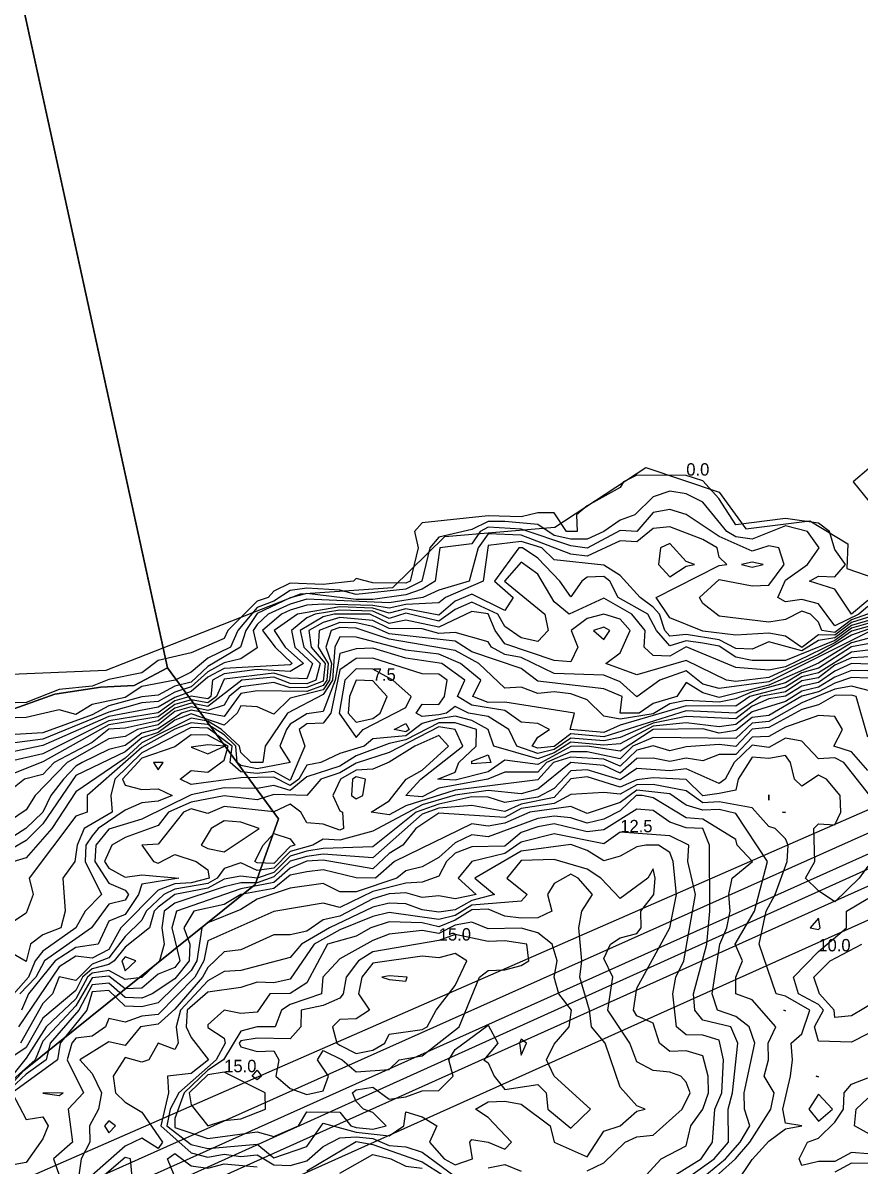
# Model space of a CAD drawing. Header units: metres. Extents: x 304729 to 308942, y 6403920 to 6405836.
# Drawn here: x 305285.6 to 305387.1, y 6404443.1 to 6404581.6 of the extents above; entities that cross this region are included whole.
import ezdxf

# ---------------------------------------------------------------- set-up
doc = ezdxf.new("R2010")
doc.units = ezdxf.units.M
for name, color, linetype in [('FASTIGHETSGRANSER', 7, 'Continuous'), ('HOJDKURVOR_GRUND', 4, 'Continuous'), ('HOJDKURVOR_STOD', 6, 'Continuous'), ('HOJDKURVOR_TEXT', 2, 'Continuous'), ('TOMTER_1945', 1, 'Continuous')]:
    doc.layers.add(name, color=color, linetype=linetype)

msp = doc.modelspace()

# ---------------------------------------------------------------- linework, layer by layer
at = {"layer": 'FASTIGHETSGRANSER'}
for points in [[(305283.366, 6404498.119), (305289.469, 6404500.306), (305295.032, 6404501.134), (305299.108, 6404501.339), (305303.116, 6404503.47), (305248.461, 6404753.573)], [(305425.876, 6404616.254), (305248.462, 6404753.574), (305302.586, 6404505.893), (305302.586, 6404505.893), (305319.253, 6404512.433), (305330.439, 6404513.225), (305336.717, 6404519.38), (305350.061, 6404520.504), (305361.105, 6404527.734), (305369.98, 6404524.768), (305373.214, 6404520.335), (305380.976, 6404521.278), (305385.571, 6404518.501), (305385.438, 6404515.505), (305392.62, 6404513.041)], [(305275.488, 6404502.364), (305295.683, 6404503.185), (305302.586, 6404505.893), (305248.462, 6404753.574)], [(305267.8, 6404434.948), (305285.719, 6404454.7), (305313.732, 6404477.211), (305316.575, 6404485.191), (305303.116, 6404503.47), (305303.116, 6404503.47), (305299.108, 6404501.339), (305295.032, 6404501.134), (305289.469, 6404500.306), (305283.366, 6404498.119)]]:
    msp.add_lwpolyline(points, dxfattribs=at)
at = {"layer": 'HOJDKURVOR_GRUND'}
for points in [[(305150, 6404377.12, 0.5), (305604.11, 6404580, 0.5)], [(305150, 6404374.18, 1), (305608.92, 6404580, 1)], [(305150, 6404371.71, 1.5), (305611.57, 6404580, 1.5)], [(305150, 6404370.1, 2), (305617.14, 6404580, 2)], [(305388, 6404510.92, 0.5), (305386.9, 6404510, 0.5), (305384, 6404508.56, 0.5), (305382, 6404511.22, 0.5), (305380, 6404511.75, 0.5), (305378, 6404511.48, 0.5), (305377.1, 6404512, 0.5), (305378, 6404514.12, 0.5), (305380.68, 6404516, 0.5), (305382.11, 6404518, 0.5), (305380.69, 6404520, 0.5), (305378, 6404520.68, 0.5), (305374, 6404519.07, 0.5), (305372, 6404519.34, 0.5), (305370.92, 6404520, 0.5), (305368, 6404523.56, 0.5), (305366, 6404524.58, 0.5), (305364, 6404524.9, 0.5), (305362, 6404524.21, 0.5), (305359.78, 6404522, 0.5), (305358, 6404521.39, 0.5), (305356, 6404520, 0.5), (305354, 6404519.08, 0.5), (305352, 6404519.08, 0.5), (305350, 6404519.53, 0.5), (305348, 6404520.83, 0.5), (305344, 6404521.21, 0.5), (305342, 6404521.22, 0.5), (305340, 6404520.26, 0.5), (305336, 6404519.31, 0.5), (305334.93, 6404518, 0.5), (305333.94, 6404514, 0.5), (305332, 6404513.03, 0.5), (305326, 6404512.35, 0.5), (305324, 6404512.91, 0.5), (305320, 6404513.14, 0.5), (305318, 6404512.84, 0.5), (305316, 6404511.55, 0.5), (305314, 6404510.81, 0.5), (305311.65, 6404508, 0.5), (305310.77, 6404506, 0.5), (305308, 6404504.66, 0.5), (305306, 6404502.95, 0.5), (305304.07, 6404502, 0.5), (305300, 6404501.2, 0.5), (305298, 6404499.88, 0.5), (305294, 6404499.03, 0.5), (305292, 6404497.84, 0.5), (305290, 6404498.41, 0.5), (305286, 6404497.48, 0.5), (305282, 6404497.36, 0.5)], [(305390, 6404510.72, 1), (305386, 6404509.3, 1), (305384, 6404507.75, 1), (305382.44, 6404508, 1), (305382, 6404509, 1), (305381.04, 6404510, 1), (305380, 6404510.34, 1), (305378, 6404509.32, 1), (305376, 6404509.03, 1), (305370, 6404509.73, 1), (305368, 6404511.26, 1), (305367.58, 6404512, 1), (305370, 6404514.17, 1), (305374, 6404513.43, 1), (305376, 6404513.51, 1), (305377.84, 6404516, 1), (305377.23, 6404518, 1), (305376, 6404518.28, 1), (305374, 6404517.62, 1), (305370, 6404519.38, 1), (305366, 6404522.05, 1), (305364, 6404522.67, 1), (305362, 6404522.3, 1), (305360, 6404520, 1), (305358, 6404520.13, 1), (305354, 6404517.98, 1), (305352, 6404518.25, 1), (305346, 6404520.29, 1), (305342, 6404520.54, 1), (305341, 6404520, 1), (305340, 6404518.49, 1), (305336.14, 6404518, 1), (305335.55, 6404514, 1), (305334, 6404513.01, 1), (305332, 6404512.32, 1), (305328, 6404511.78, 1), (305326, 6404511.74, 1), (305320, 6404512.48, 1), (305318, 6404511.96, 1), (305314, 6404510.05, 1), (305312.64, 6404508, 1), (305311.98, 6404506, 1), (305308, 6404503.65, 1), (305306, 6404501.76, 1), (305304, 6404501.27, 1), (305302, 6404500.18, 1), (305300, 6404499.97, 1), (305296, 6404498.87, 1), (305294, 6404497.8, 1), (305288, 6404495.6, 1), (305284, 6404495.38, 1)], [(305390, 6404510.21, 1.5), (305386, 6404508.96, 1.5), (305384, 6404507.44, 1.5), (305382, 6404507.48, 1.5), (305380, 6404505.96, 1.5), (305378, 6404507.32, 1.5), (305376, 6404507.67, 1.5), (305372, 6404507.45, 1.5), (305368, 6404507.91, 1.5), (305364, 6404509.54, 1.5), (305362.35, 6404512, 1.5), (305370, 6404515.86, 1.5), (305370.89, 6404516, 1.5), (305370, 6404516.89, 1.5), (305369.73, 6404518, 1.5), (305368, 6404519.02, 1.5), (305364, 6404520.56, 1.5), (305362, 6404520.38, 1.5), (305360, 6404518.75, 1.5), (305358, 6404518.88, 1.5), (305354, 6404517.02, 1.5), (305352, 6404517.26, 1.5), (305346, 6404519.54, 1.5), (305342, 6404519.71, 1.5), (305340.76, 6404518, 1.5), (305339.67, 6404514, 1.5), (305336, 6404512.91, 1.5), (305334.06, 6404512, 1.5), (305330, 6404511.35, 1.5), (305320, 6404511.81, 1.5), (305318, 6404511.21, 1.5), (305315.34, 6404510, 1.5), (305314, 6404508.73, 1.5), (305313.52, 6404508, 1.5), (305314, 6404505.92, 1.5), (305312, 6404504.58, 1.5), (305310, 6404504.09, 1.5), (305308, 6404502.99, 1.5), (305306, 6404501.18, 1.5), (305304, 6404500.55, 1.5), (305302, 6404499.4, 1.5), (305300, 6404499.25, 1.5), (305296, 6404498.12, 1.5), (305288, 6404494.83, 1.5), (305284, 6404494.32, 1.5)], [(305390.72, 6404510, 2), (305386, 6404508.62, 2), (305384, 6404507.13, 2), (305382, 6404506.81, 2), (305380, 6404505.53, 2), (305376, 6404506.64, 2), (305374, 6404505.73, 2), (305372, 6404505.83, 2), (305370, 6404506.86, 2), (305366, 6404507.51, 2), (305364, 6404507.31, 2), (305363.39, 6404508, 2), (305362.74, 6404510, 2), (305362, 6404510.84, 2), (305360.41, 6404512, 2), (305358, 6404514.68, 2), (305356, 6404515.92, 2), (305350, 6404516.55, 2), (305348.49, 6404518, 2), (305346, 6404518.79, 2), (305342, 6404518.29, 2), (305341.4, 6404514, 2), (305336.82, 6404512, 2), (305336, 6404511.35, 2), (305332, 6404511.17, 2), (305330, 6404510.72, 2), (305328, 6404511.05, 2), (305322, 6404511.18, 2), (305320, 6404511.08, 2), (305318, 6404510.46, 2), (305316.93, 6404510, 2), (305314.64, 6404508, 2), (305316.17, 6404506, 2), (305318.25, 6404504, 2), (305318, 6404503.85, 2), (305310, 6404503.42, 2), (305308, 6404502.34, 2), (305306, 6404500.61, 2), (305304, 6404499.9, 2), (305302, 6404498.71, 2), (305296, 6404497.57, 2), (305288, 6404494.06, 2), (305284, 6404493.24, 2)], [(305364, 6404514.5, 2), (305366, 6404515.8, 2), (305367, 6404516, 2), (305366, 6404516.37, 2), (305364, 6404518.56, 2), (305362.88, 6404518, 2), (305362.61, 6404516, 2), (305364, 6404514.5, 2)], [(305392, 6404509.56, 3), (305386, 6404507.92, 3), (305384, 6404506.5, 3), (305378, 6404503.62, 3), (305376, 6404503.19, 3), (305372, 6404503.52, 3), (305366, 6404506.01, 3), (305364, 6404504.9, 3), (305362, 6404504.97, 3), (305360.89, 6404506, 3), (305361.02, 6404508, 3), (305359.38, 6404510, 3), (305356, 6404511.92, 3), (305351.82, 6404510, 3), (305350, 6404511.48, 3), (305348, 6404514.82, 3), (305346, 6404516.29, 3), (305343.95, 6404514, 3), (305348.86, 6404510, 3), (305349.27, 6404508, 3), (305348, 6404506.69, 3), (305346, 6404507.12, 3), (305344, 6404508.48, 3), (305343.16, 6404510, 3), (305340, 6404511.44, 3), (305338, 6404510.54, 3), (305336, 6404509.13, 3), (305332, 6404510.09, 3), (305330, 6404509.47, 3), (305328, 6404510.33, 3), (305324, 6404510.48, 3), (305321.04, 6404510, 3), (305320, 6404509.55, 3), (305318.15, 6404508, 3), (305318.54, 6404506, 3), (305320.69, 6404504, 3), (305320, 6404502.15, 3), (305318, 6404502.23, 3), (305316, 6404502.83, 3), (305310, 6404502.11, 3), (305309.08, 6404500, 3), (305308, 6404499.26, 3), (305306, 6404499.61, 3), (305304, 6404499.04, 3), (305302, 6404497.54, 3), (305296, 6404496.56, 3), (305288, 6404492.08, 3), (305282, 6404489.69, 3)], [(305374, 6404515.66, 1.5), (305375.33, 6404516, 1.5), (305374, 6404516.27, 1.5), (305372.67, 6404516, 1.5), (305374, 6404515.66, 1.5)], [(305390, 6404508.87, 3.5), (305386, 6404507.45, 3.5), (305382, 6404505.08, 3.5), (305376, 6404502.33, 3.5), (305372, 6404501.83, 3.5), (305370.86, 6404502, 3.5), (305366, 6404504.37, 3.5), (305360, 6404502.64, 3.5), (305356.26, 6404504, 3.5), (305358, 6404505.29, 3.5), (305359.2, 6404508, 3.5), (305358, 6404509.38, 3.5), (305356, 6404509.97, 3.5), (305354, 6404509.47, 3.5), (305352.05, 6404508, 3.5), (305352.86, 6404506, 3.5), (305352, 6404504.2, 3.5), (305350, 6404504.38, 3.5), (305344, 6404506.38, 3.5), (305342.85, 6404508, 3.5), (305342, 6404510.04, 3.5), (305340, 6404510.31, 3.5), (305336, 6404508.39, 3.5), (305332, 6404509.24, 3.5), (305330, 6404508.86, 3.5), (305327.64, 6404510, 3.5), (305323.33, 6404510, 3.5), (305322, 6404509.64, 3.5), (305319.19, 6404508, 3.5), (305319.63, 6404506, 3.5), (305321.64, 6404504, 3.5), (305321.09, 6404502, 3.5), (305320, 6404501.56, 3.5), (305318, 6404501.6, 3.5), (305316, 6404502.35, 3.5), (305312.12, 6404502, 3.5), (305308, 6404498.78, 3.5), (305306, 6404499.19, 3.5), (305304, 6404498.61, 3.5), (305302, 6404497.06, 3.5), (305298, 6404496.16, 3.5), (305296, 6404496.05, 3.5), (305294, 6404494.43, 3.5), (305289.39, 6404492, 3.5), (305288, 6404490.56, 3.5), (305285.78, 6404490, 3.5), (305284, 6404488.53, 3.5)], [(305388.46, 6404508, 4), (305376, 6404501.77, 4), (305370, 6404500.96, 4), (305368, 6404501.51, 4), (305366, 6404503.1, 4), (305362.8, 6404502, 4), (305360, 6404499.96, 4), (305358, 6404501.78, 4), (305356, 6404502.58, 4), (305350, 6404502.81, 4), (305346, 6404504.72, 4), (305344, 6404505.1, 4), (305342.39, 6404506, 4), (305342, 6404506.62, 4), (305338, 6404507.77, 4), (305336, 6404507.63, 4), (305334, 6404508.19, 4), (305330, 6404508.25, 4), (305328, 6404509.22, 4), (305324, 6404509.56, 4), (305322, 6404508.96, 4), (305320.27, 6404508, 4), (305320.55, 6404506, 4), (305322.23, 6404504, 4), (305322, 6404501.88, 4), (305320, 6404501.08, 4), (305318, 6404501.04, 4), (305316, 6404501.71, 4), (305312, 6404501.18, 4), (305310.62, 6404500, 4), (305310, 6404498.94, 4), (305308, 6404498.31, 4), (305306, 6404498.77, 4), (305304, 6404498.18, 4), (305302, 6404496.59, 4), (305299.49, 6404496, 4), (305298, 6404495.17, 4), (305296, 6404494.86, 4), (305290.97, 6404492, 4), (305287.09, 6404488, 4), (305286, 6404486.29, 4), (305284, 6404484.9, 4)], [(305388, 6404507.03, 4.5), (305386, 6404506.51, 4.5), (305382, 6404504.04, 4.5), (305376, 6404501.4, 4.5), (305370, 6404499.87, 4.5), (305368, 6404500.45, 4.5), (305366, 6404501.71, 4.5), (305364.86, 6404500, 4.5), (305362, 6404499.17, 4.5), (305360.28, 6404498, 4.5), (305358, 6404497.97, 4.5), (305358.21, 6404500, 4.5), (305356, 6404500.93, 4.5), (305348, 6404501.88, 4.5), (305346, 6404503.4, 4.5), (305340, 6404505.41, 4.5), (305338, 6404506.7, 4.5), (305330, 6404507.61, 4.5), (305328, 6404508.49, 4.5), (305326, 6404508.94, 4.5), (305324, 6404508.97, 4.5), (305321.51, 6404508, 4.5), (305321.39, 6404506, 4.5), (305322.61, 6404504, 4.5), (305322.42, 6404502, 4.5), (305322, 6404501.34, 4.5), (305320, 6404500.61, 4.5), (305314, 6404500.69, 4.5), (305312, 6404500.39, 4.5), (305310, 6404497.58, 4.5), (305306, 6404498.36, 4.5), (305304.81, 6404498, 4.5), (305302, 6404496.11, 4.5), (305300, 6404495.57, 4.5), (305298, 6404494.09, 4.5), (305296, 6404493.59, 4.5), (305292.77, 6404492, 4.5), (305292, 6404491.58, 4.5), (305290.54, 6404490, 4.5), (305288.98, 6404488, 4.5), (305288, 6404486, 4.5), (305285.95, 6404484, 4.5), (305282, 6404481.52, 4.5)], [(305356, 6404506.92, 4), (305356.72, 6404508, 4), (305356, 6404508.41, 4), (305354.76, 6404508, 4), (305356, 6404506.92, 4)], [(305392, 6404506.12, 5.5), (305386, 6404505.37, 5.5), (305382, 6404502.86, 5.5), (305380, 6404502.4, 5.5), (305378, 6404501.13, 5.5), (305373.7, 6404500, 5.5), (305372, 6404498.84, 5.5), (305366, 6404498.89, 5.5), (305358, 6404496.53, 5.5), (305356, 6404495.63, 5.5), (305351.91, 6404496, 5.5), (305352.44, 6404498, 5.5), (305344, 6404499.31, 5.5), (305342, 6404499.28, 5.5), (305340.12, 6404500, 5.5), (305341.09, 6404502, 5.5), (305338.62, 6404504, 5.5), (305336, 6404505.15, 5.5), (305332, 6404505.63, 5.5), (305326, 6404507.19, 5.5), (305324, 6404507.22, 5.5), (305323.39, 6404506, 5.5), (305323.11, 6404502, 5.5), (305322, 6404500.26, 5.5), (305317.66, 6404498, 5.5), (305314.98, 6404494, 5.5), (305314.7, 6404492, 5.5), (305313.28, 6404492, 5.5), (305312, 6404493.22, 5.5), (305311.85, 6404494, 5.5), (305309.67, 6404496, 5.5), (305308, 6404497.02, 5.5), (305306, 6404497.37, 5.5), (305300, 6404494.41, 5.5), (305298, 6404492.55, 5.5), (305292, 6404488.44, 5.5), (305289.12, 6404484, 5.5), (305286, 6404480.46, 5.5), (305284, 6404479.86, 5.5)], [(305392, 6404505, 6), (305386, 6404504.68, 6), (305384, 6404503.79, 6), (305382, 6404502.26, 6), (305380, 6404501.9, 6), (305378, 6404500.59, 6), (305375, 6404500, 6), (305372, 6404497.99, 6), (305366, 6404498.26, 6), (305356, 6404495.13, 6), (305352, 6404495.48, 6), (305350, 6404493.97, 6), (305348, 6404493.73, 6), (305347.32, 6404494, 6), (305348, 6404495.08, 6), (305349.44, 6404496, 6), (305348, 6404496.75, 6), (305346, 6404496.89, 6), (305344, 6404498.3, 6), (305340, 6404498.96, 6), (305338.29, 6404500, 6), (305339.17, 6404502, 6), (305336.39, 6404504, 6), (305332, 6404504.65, 6), (305328, 6404505.88, 6), (305326, 6404505.77, 6), (305324, 6404505.2, 6), (305323.46, 6404502, 6), (305322, 6404498.21, 6), (305320, 6404497.92, 6), (305318, 6404496.66, 6), (305317.54, 6404496, 6), (305316.75, 6404494, 6), (305318, 6404492, 6), (305314, 6404491.26, 6), (305312, 6404491.63, 6), (305311.57, 6404492, 6), (305311.4, 6404494, 6), (305310, 6404495.35, 6), (305308, 6404496.6, 6), (305306, 6404496.82, 6), (305304, 6404496.05, 6), (305300, 6404493.81, 6), (305293.41, 6404488, 6), (305293.38, 6404486, 6), (305292, 6404485.51, 6), (305286.35, 6404478, 6), (305286.84, 6404476, 6), (305286, 6404473.75, 6), (305284, 6404472.43, 6)], [(305394, 6404503.73, 6.5), (305386, 6404504, 6.5), (305384, 6404503.08, 6.5), (305382, 6404501.69, 6.5), (305380, 6404501.28, 6.5), (305378, 6404500.05, 6.5), (305376, 6404499.74, 6.5), (305374, 6404498.83, 6.5), (305372, 6404497.3, 6.5), (305366, 6404497.57, 6.5), (305362, 6404496.78, 6.5), (305358, 6404495.04, 6.5), (305356, 6404494.63, 6.5), (305352, 6404494.98, 6.5), (305350, 6404493.58, 6.5), (305348, 6404493.1, 6.5), (305345.45, 6404494, 6.5), (305344.5, 6404496, 6.5), (305342, 6404497.59, 6.5), (305339.59, 6404498, 6.5), (305338, 6404498.78, 6.5), (305336.92, 6404498, 6.5), (305336, 6404497.78, 6.5), (305334, 6404497.57, 6.5), (305333.25, 6404498, 6.5), (305334, 6404499.08, 6.5), (305336, 6404499.02, 6.5), (305336.69, 6404500, 6.5), (305337, 6404502, 6.5), (305336, 6404502.72, 6.5), (305334, 6404502.76, 6.5), (305328, 6404504.64, 6.5), (305326, 6404504.6, 6.5), (305324, 6404503.24, 6.5), (305322.94, 6404498, 6.5), (305322, 6404496.78, 6.5), (305320, 6404496.68, 6.5), (305319.07, 6404496, 6.5), (305319.79, 6404494, 6.5), (305318, 6404489.82, 6.5), (305316, 6404490.94, 6.5), (305314, 6404490.68, 6.5), (305312, 6404490.9, 6.5), (305310.71, 6404492, 6.5), (305310.95, 6404494, 6.5), (305308, 6404496.18, 6.5), (305306, 6404496.27, 6.5), (305300, 6404493.17, 6.5), (305296.73, 6404490, 6.5), (305296.27, 6404488, 6.5), (305296.43, 6404486, 6.5), (305293.02, 6404484, 6.5), (305292.17, 6404482, 6.5), (305291.91, 6404480, 6.5), (305290.46, 6404478, 6.5), (305290.71, 6404474, 6.5), (305290.21, 6404472, 6.5), (305288, 6404471.14, 6.5), (305286.52, 6404470, 6.5), (305286, 6404467.89, 6.5), (305284, 6404469.08, 6.5)], [(305388, 6404503.1, 7), (305386, 6404503.15, 7), (305384, 6404502.37, 7), (305382, 6404501.13, 7), (305380, 6404500.65, 7), (305378, 6404499.42, 7), (305374, 6404498.17, 7), (305372, 6404496.62, 7), (305370, 6404496.34, 7), (305366, 6404496.83, 7), (305362, 6404496.4, 7), (305358, 6404494.27, 7), (305356, 6404494.13, 7), (305352, 6404494.48, 7), (305350, 6404493.2, 7), (305348, 6404492.46, 7), (305342.67, 6404494, 7), (305342, 6404496, 7), (305340, 6404497.1, 7), (305338, 6404497.63, 7), (305336, 6404497.3, 7), (305334, 6404496.75, 7), (305332, 6404495.25, 7), (305328, 6404494.88, 7), (305326.97, 6404494, 7), (305324, 6404493.1, 7), (305321.69, 6404492, 7), (305320, 6404491.69, 7), (305319.05, 6404490, 7), (305318, 6404489.21, 7), (305316, 6404490.23, 7), (305312, 6404490.16, 7), (305306, 6404489.33, 7), (305304.65, 6404490, 7), (305306, 6404491.04, 7), (305308, 6404490.85, 7), (305310, 6404492.29, 7), (305310.49, 6404494, 7), (305308, 6404495.33, 7), (305306, 6404495.35, 7), (305304, 6404493.91, 7), (305300, 6404492.54, 7), (305297.66, 6404490, 7), (305298, 6404489.27, 7), (305300, 6404488.75, 7), (305302, 6404488.81, 7), (305303.68, 6404488, 7), (305302, 6404487.31, 7), (305300, 6404487.12, 7), (305298, 6404486.23, 7), (305294.74, 6404484, 7), (305294, 6404483.12, 7), (305293.22, 6404482, 7), (305293.15, 6404480, 7), (305295.13, 6404476, 7), (305293.15, 6404474, 7), (305292, 6404472, 7), (305288, 6404469.17, 7), (305287.11, 6404468, 7), (305286.28, 6404466, 7), (305282, 6404461.19, 7)], [(305326, 6404495.03, 7), (305326.82, 6404496, 7), (305332, 6404498.67, 7), (305332.67, 6404500, 7), (305330.44, 6404502, 7), (305328, 6404503.33, 7), (305326, 6404503.35, 7), (305324.61, 6404502, 7), (305323.94, 6404498, 7), (305326, 6404495.03, 7)], [(305390.86, 6404500, 8), (305386, 6404501.28, 8), (305384, 6404500.88, 8), (305380, 6404499.23, 8), (305376, 6404496.98, 8), (305374, 6404496.77, 8), (305372, 6404494.92, 8), (305362, 6404495.06, 8), (305359.53, 6404494, 8), (305358, 6404492.44, 8), (305354, 6404493.32, 8), (305352, 6404493.32, 8), (305349.07, 6404492, 8), (305348, 6404490.84, 8), (305344, 6404490.86, 8), (305341.93, 6404490, 8), (305336, 6404488.91, 8), (305334, 6404487.87, 8), (305332, 6404488, 8), (305333.82, 6404490, 8), (305338.93, 6404494, 8), (305338, 6404496, 8), (305336, 6404496.34, 8), (305330, 6404493.23, 8), (305326, 6404491.92, 8), (305324, 6404490.75, 8), (305321.71, 6404490, 8), (305320, 6404488, 8), (305316, 6404488.13, 8), (305314, 6404487.49, 8), (305310, 6404487.97, 8), (305306, 6404487.22, 8), (305303.26, 6404486, 8), (305302, 6404484.39, 8), (305298, 6404482.91, 8), (305296.38, 6404482, 8), (305295.49, 6404480, 8), (305296, 6404479.21, 8), (305298, 6404478.11, 8), (305300, 6404478.41, 8), (305304.5, 6404478, 8), (305300, 6404477.28, 8), (305299.61, 6404476, 8), (305298, 6404473.61, 8), (305296, 6404472.77, 8), (305294.71, 6404470, 8), (305292, 6404469.58, 8), (305289.53, 6404468, 8), (305286.29, 6404464, 8), (305285.43, 6404462, 8)], [(305388, 6404495.09, 8.5), (305386.58, 6404500, 8.5), (305386, 6404500.16, 8.5), (305384, 6404500.12, 8.5), (305382, 6404498.98, 8.5), (305380, 6404498.42, 8.5), (305376, 6404496.26, 8.5), (305374, 6404496.06, 8.5), (305372, 6404493.94, 8.5), (305370, 6404494.19, 8.5), (305366, 6404493.92, 8.5), (305364, 6404493.44, 8.5), (305362, 6404494.04, 8.5), (305360, 6404493.5, 8.5), (305358, 6404491.55, 8.5), (305356, 6404492.4, 8.5), (305352, 6404492.66, 8.5), (305349.9, 6404492, 8.5), (305348, 6404489.91, 8.5), (305338, 6404488.67, 8.5), (305332, 6404486.75, 8.5), (305330, 6404485.68, 8.5), (305327.82, 6404486, 8.5), (305330, 6404487.36, 8.5), (305332.04, 6404490, 8.5), (305334, 6404491.07, 8.5), (305337.17, 6404494, 8.5), (305336, 6404495.29, 8.5), (305333.12, 6404494, 8.5), (305330, 6404492.07, 8.5), (305328, 6404491.19, 8.5), (305326, 6404491.09, 8.5), (305324.11, 6404490, 8.5), (305323.16, 6404488, 8.5), (305324, 6404486.14, 8.5), (305324.33, 6404486, 8.5), (305324.44, 6404484, 8.5), (305324, 6404483.83, 8.5), (305322, 6404484.54, 8.5), (305320, 6404484.7, 8.5), (305319.27, 6404486, 8.5), (305318, 6404486.95, 8.5), (305316, 6404486.04, 8.5), (305310, 6404486.68, 8.5), (305308, 6404485.83, 8.5), (305306, 6404486.38, 8.5), (305305.06, 6404486, 8.5), (305302, 6404482.1, 8.5), (305300, 6404482, 8.5), (305301.43, 6404480, 8.5), (305302, 6404479.82, 8.5), (305304, 6404480.86, 8.5), (305306.62, 6404480, 8.5), (305308, 6404479, 8.5), (305308.17, 6404478, 8.5), (305306, 6404477.45, 8.5), (305304, 6404477.33, 8.5), (305302, 6404476.56, 8.5), (305297.49, 6404472, 8.5), (305296, 6404469.35, 8.5), (305294, 6404468.29, 8.5), (305292, 6404468.53, 8.5), (305290, 6404467.24, 8.5), (305285.06, 6404460, 8.5)], [(305388, 6404491.04, 9), (305386, 6404493.32, 9), (305383.89, 6404494, 9), (305384.92, 6404496, 9), (305384, 6404497.57, 9), (305382, 6404497.69, 9), (305378, 6404496.3, 9), (305376, 6404495.16, 9), (305374, 6404495.1, 9), (305372, 6404492.99, 9), (305370, 6404492.97, 9), (305368, 6404492.21, 9), (305366, 6404492.55, 9), (305364, 6404492.15, 9), (305362, 6404492.55, 9), (305360, 6404492.51, 9), (305358, 6404490.73, 9), (305356, 6404491.66, 9), (305352, 6404492, 9), (305348, 6404488.79, 9), (305346, 6404488.22, 9), (305342, 6404488.61, 9), (305338, 6404488.07, 9), (305334, 6404486.88, 9), (305328, 6404483.69, 9), (305324, 6404482.61, 9), (305322, 6404482.72, 9), (305320.73, 6404482, 9), (305318, 6404481.24, 9), (305316, 6404479.23, 9), (305314, 6404478.91, 9), (305312, 6404479.87, 9), (305310, 6404479.17, 9), (305309.15, 6404478, 9), (305308, 6404477.34, 9), (305304, 6404476.68, 9), (305302.68, 6404476, 9), (305300.53, 6404474, 9), (305300, 6404472.92, 9), (305298, 6404470.94, 9), (305296, 6404468.33, 9), (305294, 6404467.57, 9), (305292, 6404465.6, 9), (305290, 6404466.05, 9), (305289.19, 6404464, 9), (305288, 6404462.83, 9), (305285.33, 6404458, 9)], [(305332, 6404495.74, 6.5), (305330.59, 6404496, 6.5), (305332, 6404496.75, 6.5), (305332.43, 6404496, 6.5), (305332, 6404495.74, 6.5)], [(305388.24, 6404488, 9.5), (305385.07, 6404492, 9.5), (305384, 6404492.59, 9.5), (305382, 6404492.45, 9.5), (305380, 6404494.58, 9.5), (305378, 6404494.97, 9.5), (305376, 6404493.84, 9.5), (305374, 6404494.12, 9.5), (305371.78, 6404492, 9.5), (305370.71, 6404490, 9.5), (305370, 6404489.45, 9.5), (305366, 6404491.23, 9.5), (305364, 6404491.01, 9.5), (305360, 6404491.28, 9.5), (305358, 6404489.9, 9.5), (305354, 6404491.14, 9.5), (305352, 6404491.01, 9.5), (305350, 6404488.88, 9.5), (305348, 6404487.83, 9.5), (305344, 6404487.15, 9.5), (305342, 6404487.81, 9.5), (305340, 6404487.84, 9.5), (305336, 6404486.96, 9.5), (305333.28, 6404486, 9.5), (305328, 6404481.81, 9.5), (305322, 6404481.59, 9.5), (305320, 6404481.25, 9.5), (305318, 6404480.65, 9.5), (305316, 6404478.7, 9.5), (305314, 6404477.98, 9.5), (305312, 6404478.26, 9.5), (305310, 6404477.89, 9.5), (305308, 6404476.78, 9.5), (305304, 6404476.03, 9.5), (305302, 6404474.49, 9.5), (305301.51, 6404474, 9.5), (305300.93, 6404472, 9.5), (305298, 6404469.63, 9.5), (305296.65, 6404468, 9.5), (305296, 6404467.52, 9.5), (305294, 6404467.03, 9.5), (305292.82, 6404466, 9.5), (305292, 6404464.37, 9.5), (305288, 6404461.04, 9.5), (305286, 6404457.47, 9.5), (305283.78, 6404456, 9.5)], [(305340, 6404491.84, 7), (305340, 6404492.17, 7), (305342, 6404492.96, 7), (305342.32, 6404492, 7), (305340, 6404491.84, 7)], [(305326, 6404487.6, 9), (305326.8, 6404488, 9), (305327.14, 6404490, 9), (305326, 6404490.26, 9), (305325.54, 6404490, 9), (305325.41, 6404488, 9), (305326, 6404487.6, 9)], [(305372, 6404440.96, 10.5), (305374, 6404443.92, 10.5), (305376, 6404446.13, 10.5), (305378, 6404447.64, 10.5), (305380, 6404448, 10.5), (305378, 6404448.33, 10.5), (305377.71, 6404450, 10.5), (305378.64, 6404454, 10.5), (305378.88, 6404456, 10.5), (305378.69, 6404458, 10.5), (305380, 6404459.15, 10.5), (305380.96, 6404462, 10.5), (305378, 6404463.7, 10.5), (305376.88, 6404464, 10.5), (305374.82, 6404470, 10.5), (305375.66, 6404474, 10.5), (305376.75, 6404476, 10.5), (305378.24, 6404480, 10.5), (305378.34, 6404482, 10.5), (305378, 6404482.78, 10.5), (305376.78, 6404484, 10.5), (305376, 6404484.27, 10.5), (305374, 6404486.52, 10.5), (305370, 6404487.26, 10.5), (305368, 6404487.11, 10.5), (305366, 6404488.59, 10.5), (305362, 6404489.35, 10.5), (305360, 6404489.29, 10.5), (305358, 6404488.16, 10.5), (305356, 6404488.38, 10.5), (305352, 6404488.12, 10.5), (305350, 6404487.04, 10.5), (305346, 6404486.42, 10.5), (305344, 6404485.35, 10.5), (305336, 6404485.89, 10.5), (305333.24, 6404484, 10.5), (305331.65, 6404482, 10.5), (305330, 6404480.99, 10.5), (305328, 6404479.14, 10.5), (305322, 6404480.18, 10.5), (305320, 6404480.04, 10.5), (305318, 6404479.23, 10.5), (305316, 6404477.48, 10.5), (305312, 6404476.72, 10.5), (305304.2, 6404474, 10.5), (305303.64, 6404472, 10.5), (305304.63, 6404468, 10.5), (305304, 6404467.19, 10.5), (305302, 6404466.35, 10.5), (305300, 6404464.66, 10.5), (305298, 6404464.6, 10.5), (305296, 6404466.11, 10.5), (305294, 6404465.92, 10.5), (305292, 6404462.52, 10.5), (305288, 6404458.26, 10.5), (305287.09, 6404456, 10.5), (305284, 6404453.22, 10.5)], [(305368, 6404440.44, 11), (305371.97, 6404444, 11), (305373.71, 6404446, 11), (305376.26, 6404450, 11), (305376.64, 6404452, 11), (305375.44, 6404454, 11), (305375.96, 6404456, 11), (305375.9, 6404458, 11), (305376.86, 6404460, 11), (305374, 6404463.25, 11), (305372, 6404464, 11), (305372, 6404466, 11), (305372.79, 6404468, 11), (305371.93, 6404470, 11), (305374.25, 6404474, 11), (305375.85, 6404480, 11), (305372, 6404485.83, 11), (305370, 6404486.33, 11), (305368, 6404486.24, 11), (305366, 6404486.83, 11), (305364, 6404488.21, 11), (305360, 6404488.67, 11), (305358, 6404487.17, 11), (305354, 6404485.82, 11), (305352, 6404486.69, 11), (305347.04, 6404486, 11), (305344, 6404484.65, 11), (305342, 6404484.29, 11), (305340, 6404484.57, 11), (305330.62, 6404480, 11), (305328.34, 6404478, 11), (305326, 6404478.03, 11), (305322, 6404479, 11), (305320, 6404478.78, 11), (305318, 6404478.35, 11), (305316, 6404476.73, 11), (305312, 6404476.03, 11), (305310, 6404474.79, 11), (305306.32, 6404474, 11), (305305.11, 6404472, 11), (305305.84, 6404470, 11), (305305.75, 6404468, 11), (305304, 6404465.79, 11), (305301.28, 6404464, 11), (305300, 6404463.47, 11), (305298, 6404463.53, 11), (305296, 6404465.26, 11), (305294, 6404465.07, 11), (305292.38, 6404462, 11), (305288.92, 6404458, 11), (305288.42, 6404456, 11), (305286, 6404454.26, 11), (305283.58, 6404452, 11)], [(305368, 6404441.74, 11.5), (305370.73, 6404444, 11.5), (305372.52, 6404446, 11.5), (305373.71, 6404448, 11.5), (305373.05, 6404450, 11.5), (305373.01, 6404452, 11.5), (305374.32, 6404458, 11.5), (305373.62, 6404460, 11.5), (305372, 6404461.25, 11.5), (305369.79, 6404462, 11.5), (305369.15, 6404464, 11.5), (305370.07, 6404470, 11.5), (305370.92, 6404472, 11.5), (305371.33, 6404474, 11.5), (305371.16, 6404476, 11.5), (305371.54, 6404478, 11.5), (305374.04, 6404480, 11.5), (305372.17, 6404482, 11.5), (305372, 6404482.67, 11.5), (305368, 6404485.16, 11.5), (305366, 6404485.29, 11.5), (305362, 6404487.75, 11.5), (305360.67, 6404488, 11.5), (305359.92, 6404488, 11.5), (305358, 6404486.16, 11.5), (305356, 6404485.16, 11.5), (305354, 6404484.67, 11.5), (305352, 6404485.32, 11.5), (305350, 6404485.49, 11.5), (305348, 6404485.22, 11.5), (305342, 6404482.99, 11.5), (305340, 6404483.26, 11.5), (305338, 6404482.29, 11.5), (305336, 6404480.5, 11.5), (305334, 6404479.36, 11.5), (305332, 6404478.89, 11.5), (305330.93, 6404478, 11.5), (305326, 6404476.34, 11.5), (305324, 6404476.36, 11.5), (305322, 6404477.35, 11.5), (305318, 6404476.78, 11.5), (305314, 6404475.47, 11.5), (305312, 6404474.22, 11.5), (305308, 6404472.59, 11.5), (305307.29, 6404472, 11.5), (305306.68, 6404468, 11.5), (305306, 6404466.82, 11.5), (305302, 6404462.88, 11.5), (305300, 6404462.42, 11.5), (305298, 6404462.51, 11.5), (305296, 6404464.37, 11.5), (305294, 6404464.22, 11.5), (305293.35, 6404462, 11.5), (305290.11, 6404458, 11.5), (305289.81, 6404456, 11.5), (305284.3, 6404452, 11.5), (305286, 6404448.76, 11.5), (305288, 6404449.1, 11.5), (305288.67, 6404448, 11.5), (305288, 6404446.43, 11.5), (305286, 6404443.56, 11.5), (305284, 6404443.2, 11.5)], [(305366, 6404441.59, 12), (305369.37, 6404444, 12), (305371.11, 6404446, 12), (305371.08, 6404450, 12), (305371.58, 6404452, 12), (305372.26, 6404458, 12), (305371.38, 6404460, 12), (305368, 6404460.81, 12), (305367.04, 6404462, 12), (305366.86, 6404464, 12), (305368.48, 6404470, 12), (305368.87, 6404474, 12), (305368.81, 6404482, 12), (305368, 6404484, 12), (305366, 6404484.1, 12), (305364, 6404484.77, 12), (305362, 6404486.19, 12), (305360, 6404486.36, 12), (305356, 6404483.86, 12), (305354, 6404483.61, 12), (305350, 6404484.6, 12), (305348, 6404484.22, 12), (305346, 6404483.53, 12), (305344, 6404481.87, 12), (305340, 6404481.79, 12), (305338, 6404481.03, 12), (305336.95, 6404480, 12), (305336, 6404478.24, 12), (305334, 6404477.52, 12), (305332, 6404477.4, 12), (305328, 6404476.38, 12), (305324, 6404474.44, 12), (305322, 6404474.98, 12), (305316, 6404473.94, 12), (305308, 6404470.42, 12), (305307.55, 6404468, 12), (305306.43, 6404466, 12), (305302, 6404461.49, 12), (305300, 6404461.28, 12), (305298, 6404460.57, 12), (305296, 6404461, 12), (305295.6, 6404460, 12), (305294, 6404458.86, 12), (305292, 6404458.6, 12), (305291.54, 6404458, 12), (305290.98, 6404456, 12), (305292.96, 6404452, 12), (305291.08, 6404450, 12), (305291.6, 6404446, 12), (305289.3, 6404444, 12), (305290, 6404442, 12)], [(305308, 6404481.61, 9), (305310, 6404481.17, 9), (305314.23, 6404484, 9), (305312, 6404484.78, 9), (305310, 6404484.96, 9), (305308.43, 6404484, 9), (305307.2, 6404482, 9), (305308, 6404481.61, 9)], [(305314, 6404479.85, 8.5), (305313.7, 6404480, 8.5), (305314.74, 6404482, 8.5), (305316, 6404483.42, 8.5), (305318, 6404482.75, 8.5), (305318.57, 6404482, 8.5), (305318, 6404481.82, 8.5), (305316, 6404479.76, 8.5), (305314, 6404479.85, 8.5)], [(305361.12, 6404442, 13), (305362.95, 6404444, 13), (305366, 6404445.57, 13), (305366.56, 6404448, 13), (305368, 6404450, 13), (305368.7, 6404452, 13), (305368.64, 6404454, 13), (305368, 6404456.48, 13), (305366, 6404457.08, 13), (305364, 6404456.98, 13), (305362.76, 6404458, 13), (305362, 6404460.43, 13), (305360, 6404461.33, 13), (305359.61, 6404462, 13), (305360, 6404464.67, 13), (305364, 6404472, 13), (305364.8, 6404476, 13), (305364.39, 6404480, 13), (305364, 6404481.1, 13), (305362.62, 6404482, 13), (305361.11, 6404482, 13), (305360, 6404481.81, 13), (305358, 6404480.67, 13), (305356, 6404480.09, 13), (305354, 6404481.35, 13), (305352, 6404482.06, 13), (305346, 6404481.25, 13), (305340.36, 6404478, 13), (305342.76, 6404476, 13), (305340, 6404475.28, 13), (305338, 6404474.16, 13), (305336, 6404473.86, 13), (305334, 6404474.15, 13), (305332, 6404474.9, 13), (305330, 6404474.98, 13), (305328, 6404474.5, 13), (305322.75, 6404472, 13), (305319.38, 6404470, 13), (305318, 6404468.39, 13), (305312, 6404466.81, 13), (305310, 6404466.69, 13), (305308, 6404465.56, 13), (305304.72, 6404462, 13), (305304.19, 6404460, 13), (305304.43, 6404458, 13), (305304, 6404457.23, 13), (305302, 6404458, 13), (305300.88, 6404456, 13), (305300, 6404455.7, 13), (305298, 6404456.29, 13), (305296.56, 6404454, 13), (305296.84, 6404452, 13), (305298, 6404450.84, 13), (305300, 6404449.63, 13), (305302.53, 6404446, 13), (305302, 6404445.25, 13), (305300, 6404446.48, 13), (305298, 6404445.51, 13), (305287.17, 6404436, 13)], [(305298, 6404479.96, 8.5), (305298, 6404479.96, 8.5)], [(305354, 6404442.53, 13.5), (305356, 6404443.51, 13.5), (305358.58, 6404446, 13.5), (305360, 6404446.64, 13.5), (305362, 6404446.85, 13.5), (305365.51, 6404450, 13.5), (305366.47, 6404452, 13.5), (305366, 6404453.29, 13.5), (305365.33, 6404454, 13.5), (305364, 6404454.5, 13.5), (305362, 6404454.7, 13.5), (305360, 6404455.75, 13.5), (305359.15, 6404458, 13.5), (305356.47, 6404462, 13.5), (305357.11, 6404466, 13.5), (305356, 6404468.25, 13.5), (305356.82, 6404470, 13.5), (305358, 6404470.77, 13.5), (305360, 6404471.29, 13.5), (305360.51, 6404472, 13.5), (305360.5, 6404474, 13.5), (305362.06, 6404476, 13.5), (305362.23, 6404478, 13.5), (305362, 6404479.11, 13.5), (305361.33, 6404478, 13.5), (305358, 6404475.53, 13.5), (305355.64, 6404478, 13.5), (305354, 6404479.08, 13.5), (305350, 6404480.25, 13.5), (305346, 6404480.15, 13.5), (305344.25, 6404478, 13.5), (305346.72, 6404476, 13.5), (305346, 6404475.22, 13.5), (305340, 6404474.72, 13.5), (305338, 6404473.48, 13.5), (305336, 6404472.99, 13.5), (305330, 6404473.82, 13.5), (305328, 6404473.37, 13.5), (305324, 6404471.74, 13.5), (305320.89, 6404470, 13.5), (305318, 6404465.76, 13.5), (305316, 6404465.3, 13.5), (305314, 6404465.41, 13.5), (305312, 6404464.75, 13.5), (305308, 6404464.19, 13.5), (305305.52, 6404462, 13.5), (305305.4, 6404460, 13.5), (305306, 6404458.68, 13.5), (305308.11, 6404456, 13.5), (305306, 6404454.35, 13.5), (305303.14, 6404454, 13.5), (305303.24, 6404452, 13.5), (305302.3, 6404448, 13.5), (305306, 6404444.73, 13.5), (305308, 6404444.21, 13.5), (305310, 6404444.56, 13.5), (305312, 6404444.29, 13.5), (305314, 6404444.47, 13.5), (305316, 6404443.27, 13.5), (305318, 6404443.19, 13.5), (305320, 6404443.74, 13.5), (305322, 6404445.48, 13.5), (305324, 6404446.52, 13.5), (305326, 6404446.67, 13.5), (305328, 6404446.45, 13.5), (305330, 6404445.62, 13.5), (305332, 6404445.45, 13.5), (305334, 6404444.79, 13.5), (305338, 6404441.86, 13.5)], [(305338, 6404443.28, 14), (305340.09, 6404444, 14), (305339.76, 6404446, 14), (305340, 6404446.33, 14), (305342, 6404446, 14), (305344, 6404445.17, 14), (305344.81, 6404446, 14), (305342, 6404449, 14), (305340.44, 6404450, 14), (305342, 6404450.89, 14), (305344, 6404450.99, 14), (305346, 6404450.63, 14), (305349.49, 6404448, 14), (305350, 6404446, 14), (305354, 6404444.22, 14), (305356, 6404447.33, 14), (305358, 6404448, 14), (305360, 6404449.75, 14), (305361, 6404450, 14), (305360, 6404450.4, 14), (305358, 6404452.67, 14), (305356.18, 6404458, 14), (305354.49, 6404460, 14), (305354.26, 6404462, 14), (305353.11, 6404466, 14), (305353.32, 6404468, 14), (305352.96, 6404472, 14), (305353.35, 6404474, 14), (305354.65, 6404476, 14), (305352.88, 6404478, 14), (305352, 6404478.47, 14), (305350, 6404477.35, 14), (305349.19, 6404476, 14), (305349.7, 6404474, 14), (305348, 6404473.21, 14), (305346, 6404473.14, 14), (305344, 6404473.39, 14), (305342, 6404474.23, 14), (305340, 6404474.17, 14), (305338, 6404472.89, 14), (305336, 6404472.12, 14), (305334, 6404472.57, 14), (305330, 6404472.7, 14), (305327.75, 6404472, 14), (305326, 6404470.98, 14), (305322.52, 6404470, 14), (305320, 6404465.33, 14), (305318, 6404464.03, 14), (305315.53, 6404464, 14), (305314, 6404461.78, 14), (305312, 6404461.6, 14), (305310, 6404462, 14), (305308, 6404460.22, 14), (305308, 6404459.9, 14), (305310, 6404458.61, 14), (305310.12, 6404458, 14), (305309.02, 6404456, 14), (305304.52, 6404452, 14), (305303.47, 6404450, 14), (305303.05, 6404448, 14), (305306, 6404445.72, 14), (305308, 6404445.25, 14), (305314, 6404445.77, 14), (305316, 6404444.11, 14), (305320, 6404445.5, 14), (305322, 6404448.3, 14), (305326, 6404447.23, 14), (305330, 6404446.78, 14), (305331.78, 6404448, 14), (305332, 6404449.67, 14), (305334, 6404449.08, 14), (305335.75, 6404448, 14), (305334.86, 6404446, 14), (305336.64, 6404444, 14), (305338, 6404443.28, 14)], [(305304, 6404447.81, 14.5), (305308, 6404446.44, 14.5), (305314, 6404447.26, 14.5), (305316, 6404446.7, 14.5), (305319, 6404448, 14.5), (305320, 6404449.69, 14.5), (305324, 6404449.65, 14.5), (305325.36, 6404448, 14.5), (305326, 6404447.8, 14.5), (305328, 6404447.58, 14.5), (305329.61, 6404448, 14.5), (305328, 6404449.61, 14.5), (305326.88, 6404450, 14.5), (305326, 6404450.93, 14.5), (305325.53, 6404452, 14.5), (305326, 6404452.35, 14.5), (305328, 6404452.67, 14.5), (305330, 6404451.22, 14.5), (305332, 6404451.51, 14.5), (305334, 6404452.22, 14.5), (305336, 6404452.29, 14.5), (305337.76, 6404454, 14.5), (305337.21, 6404456, 14.5), (305338, 6404457.24, 14.5), (305342, 6404460.17, 14.5), (305343.14, 6404458, 14.5), (305341.47, 6404456, 14.5), (305342, 6404455.64, 14.5), (305342.71, 6404454, 14.5), (305344, 6404452.39, 14.5), (305348, 6404453, 14.5), (305349, 6404452, 14.5), (305349.2, 6404450, 14.5), (305352, 6404447.73, 14.5), (305354.4, 6404450, 14.5), (305350, 6404454, 14.5), (305349.05, 6404456, 14.5), (305350, 6404457.89, 14.5), (305351.82, 6404460, 14.5), (305352.09, 6404462, 14.5), (305350.57, 6404464, 14.5), (305350, 6404466, 14.5), (305350.36, 6404468, 14.5), (305349.74, 6404470, 14.5), (305348, 6404471.39, 14.5), (305346, 6404471.93, 14.5), (305342, 6404471.88, 14.5), (305340, 6404472.68, 14.5), (305338, 6404472.31, 14.5), (305336, 6404471.28, 14.5), (305334, 6404471.65, 14.5), (305330, 6404471.22, 14.5), (305328, 6404470.44, 14.5), (305324, 6404468.22, 14.5), (305321.97, 6404466, 14.5), (305321.81, 6404464, 14.5), (305318, 6404462.69, 14.5), (305316.94, 6404462, 14.5), (305316.16, 6404460, 14.5), (305314, 6404459.97, 14.5), (305312, 6404459.48, 14.5), (305309.93, 6404456, 14.5), (305308, 6404454.75, 14.5), (305305.14, 6404452, 14.5), (305304, 6404448.87, 14.5), (305304, 6404447.81, 14.5)], [(305382, 6404471.76, 10.5), (305382.23, 6404472, 10.5), (305382, 6404473.14, 10.5), (305381, 6404472, 10.5), (305382, 6404471.76, 10.5)], [(305392, 6404464.87, 9.5), (305386, 6404461.32, 9.5), (305384, 6404461.11, 9.5), (305383.9, 6404462, 9.5), (305382.15, 6404464, 9.5), (305381.46, 6404466, 9.5), (305383.44, 6404468, 9.5), (305387.25, 6404470, 9.5)], [(305324, 6404457.75, 15.5), (305326, 6404456.76, 15.5), (305328, 6404457.16, 15.5), (305329.46, 6404458, 15.5), (305330, 6404459.08, 15.5), (305334, 6404459.66, 15.5), (305334.61, 6404460, 15.5), (305335.67, 6404462, 15.5), (305338, 6404465, 15.5), (305339.41, 6404468, 15.5), (305338, 6404468.86, 15.5), (305336, 6404468.34, 15.5), (305334, 6404468.54, 15.5), (305328, 6404467.7, 15.5), (305326.66, 6404466, 15.5), (305326.29, 6404464, 15.5), (305327.62, 6404462, 15.5), (305326, 6404460.96, 15.5), (305324, 6404460.88, 15.5), (305323.12, 6404460, 15.5), (305323.66, 6404458, 15.5), (305324, 6404457.75, 15.5)], [(305330, 6404465.74, 16), (305332, 6404465.5, 16), (305332.16, 6404466, 16), (305330, 6404466.15, 16), (305329.11, 6404466, 16), (305330, 6404465.74, 16)], [(305378, 6404461.91, 11), (305377.8, 6404462, 11), (305378, 6404461.91, 11)], [(305314, 6404453.58, 14.5), (305313.37, 6404454, 14.5), (305314, 6404454.73, 14.5), (305314.53, 6404454, 14.5), (305314, 6404453.58, 14.5)], [(305288, 6404451.95, 12), (305290, 6404451.67, 12), (305290.5, 6404452, 12), (305288, 6404451.95, 12)], [(305382, 6404448.55, 10.5), (305383.73, 6404450, 10.5), (305382, 6404451.83, 10.5), (305380.84, 6404450, 10.5), (305382, 6404448.55, 10.5)], [(305390, 6404445.96, 9.5), (305386.4, 6404448, 9.5), (305386.59, 6404450, 9.5), (305388, 6404451.33, 9.5)], [(305296, 6404447.14, 13), (305296.83, 6404448, 13), (305296, 6404448.61, 13), (305295.48, 6404448, 13), (305296, 6404447.14, 13)], [(305346, 6404448, 13.5), (305346, 6404448, 13.5)], [(305320, 6404442.56, 13), (305326, 6404446.1, 13), (305328, 6404445.75, 13), (305334, 6404443.62, 13), (305336.53, 6404442, 13)], [(305303.94, 6404442, 13), (305303.11, 6404444, 13), (305304, 6404444.65, 13), (305306, 6404443.16, 13), (305308, 6404442.86, 13), (305310, 6404443.37, 13), (305314, 6404443.03, 13)], [(305294, 6404435.76, 13.5), (305296, 6404435.78, 13.5), (305298.54, 6404438, 13.5), (305299, 6404440, 13.5), (305298.63, 6404444, 13.5), (305298, 6404444.16, 13.5), (305295.48, 6404442, 13.5), (305291.81, 6404438, 13.5), (305292, 6404436, 13.5), (305294, 6404435.76, 13.5)], [(305342, 6404442.9, 13.5), (305344, 6404443.29, 13.5), (305346, 6404442.49, 13.5)], [(305390, 6404443.39, 10.5), (305386, 6404443.47, 10.5), (305384, 6404442.39, 10.5)]]:
    msp.add_polyline3d(points, dxfattribs=at)
at = {"layer": 'HOJDKURVOR_STOD'}
for points in [[(305150, 6404382.17, 0), (305602.25, 6404580, 0)], [(305150, 6404366, 2.5), (305626.41, 6404580, 2.5)], [(305390, 6404529.23, 0), (305386.21, 6404526, 0), (305390, 6404521.35, 0)], [(305388, 6404511.63, 0), (305386, 6404509.98, 0), (305384, 6404513, 0), (305380.93, 6404514, 0), (305382, 6404514.59, 0), (305384, 6404514.5, 0), (305385.31, 6404516, 0), (305384, 6404517.83, 0), (305383.35, 6404520, 0), (305382, 6404521.02, 0), (305378, 6404521.56, 0), (305372, 6404520.79, 0), (305369.95, 6404524, 0), (305368, 6404526.12, 0), (305366, 6404526.77, 0), (305360, 6404526.83, 0), (305358.38, 6404526, 0), (305358, 6404525.33, 0), (305354, 6404523.12, 0), (305352.71, 6404522, 0), (305352.77, 6404520, 0), (305351.5, 6404520, 0), (305350, 6404522.27, 0), (305348, 6404522.25, 0), (305346, 6404521.79, 0), (305342, 6404521.89, 0), (305334, 6404521.05, 0), (305333.04, 6404520, 0), (305333.52, 6404518, 0), (305332.54, 6404514, 0), (305332, 6404513.73, 0), (305328, 6404513.77, 0), (305326, 6404514.29, 0), (305325.65, 6404514, 0), (305322, 6404513.56, 0), (305318, 6404513.73, 0), (305316, 6404512.76, 0), (305315.33, 6404512, 0), (305314, 6404511.57, 0), (305310.42, 6404508, 0), (305310, 6404507.03, 0), (305306, 6404505.29, 0), (305302, 6404504.37, 0), (305300, 6404502.88, 0), (305296, 6404502.06, 0), (305294, 6404501.27, 0), (305290, 6404500.85, 0), (305286, 6404499.3, 0), (305282, 6404499.15, 0)], [(305391.95, 6404510, 2.5), (305386, 6404508.28, 2.5), (305384, 6404506.81, 2.5), (305378, 6404504.35, 2.5), (305374, 6404504.38, 2.5), (305372, 6404504.79, 2.5), (305370, 6404506.09, 2.5), (305368, 6404506.47, 2.5), (305366, 6404506.76, 2.5), (305364, 6404506.16, 2.5), (305362.38, 6404508, 2.5), (305361.32, 6404510, 2.5), (305357.75, 6404512, 2.5), (305356.74, 6404514, 2.5), (305356, 6404514.55, 2.5), (305354, 6404514.46, 2.5), (305353.33, 6404514, 2.5), (305352, 6404512.07, 2.5), (305350.67, 6404514, 2.5), (305348, 6404516.77, 2.5), (305346.15, 6404518, 2.5), (305345.7, 6404518, 2.5), (305342.75, 6404514, 2.5), (305345, 6404512, 2.5), (305344, 6404510.44, 2.5), (305340, 6404512.42, 2.5), (305338, 6404511.57, 2.5), (305336, 6404509.88, 2.5), (305332, 6404510.63, 2.5), (305330, 6404510.09, 2.5), (305328, 6404510.69, 2.5), (305324, 6404510.87, 2.5), (305318.88, 6404510, 2.5), (305316.05, 6404508, 2.5), (305317.39, 6404506, 2.5), (305319.62, 6404504, 2.5), (305318, 6404503.04, 2.5), (305314, 6404503.27, 2.5), (305310, 6404502.76, 2.5), (305308.59, 6404502, 2.5), (305308.38, 6404500, 2.5), (305308, 6404499.74, 2.5), (305306, 6404500.03, 2.5), (305304, 6404499.47, 2.5), (305302, 6404498.01, 2.5), (305296, 6404497.07, 2.5), (305288, 6404493.08, 2.5), (305284, 6404492.15, 2.5)], [(305388, 6404506.38, 5), (305386, 6404506.04, 5), (305382, 6404503.45, 5), (305380, 6404502.87, 5), (305378, 6404501.67, 5), (305374, 6404500.59, 5), (305372, 6404499.71, 5), (305370, 6404499.31, 5), (305366, 6404499.52, 5), (305364, 6404499.1, 5), (305362, 6404497.9, 5), (305358, 6404497.25, 5), (305356, 6404497.62, 5), (305354, 6404499.59, 5), (305352, 6404500.35, 5), (305350, 6404500.58, 5), (305348, 6404500.36, 5), (305346, 6404501.12, 5), (305344, 6404501, 5), (305340.86, 6404504, 5), (305338, 6404505.58, 5), (305330, 6404506.96, 5), (305326, 6404508.3, 5), (305324, 6404508.38, 5), (305322.97, 6404508, 5), (305322.3, 6404506, 5), (305322.99, 6404504, 5), (305322.77, 6404502, 5), (305322, 6404500.8, 5), (305318, 6404499.82, 5), (305316, 6404497.85, 5), (305314, 6404498.76, 5), (305312, 6404498.86, 5), (305311.57, 6404498, 5), (305310, 6404496.54, 5), (305306, 6404497.92, 5), (305304, 6404497.14, 5), (305302, 6404495.64, 5), (305300, 6404494.99, 5), (305298, 6404493.3, 5), (305292, 6404490.42, 5), (305288, 6404484.59, 5), (305286, 6404482.58, 5), (305284, 6404481.38, 5)], [(305388, 6404502.24, 7.5), (305386, 6404502.31, 7.5), (305384, 6404501.64, 7.5), (305382, 6404500.58, 7.5), (305380, 6404500.03, 7.5), (305376, 6404497.7, 7.5), (305374, 6404497.48, 7.5), (305372, 6404495.9, 7.5), (305370, 6404495.55, 7.5), (305368, 6404496.11, 7.5), (305362, 6404496.03, 7.5), (305358, 6404493.39, 7.5), (305354, 6404493.99, 7.5), (305352, 6404493.97, 7.5), (305348, 6404491.75, 7.5), (305344, 6404492.31, 7.5), (305342, 6404490.9, 7.5), (305338, 6404489.87, 7.5), (305335.88, 6404490, 7.5), (305338, 6404490.85, 7.5), (305338.42, 6404492, 7.5), (305340.55, 6404494, 7.5), (305340.57, 6404496, 7.5), (305338, 6404496.81, 7.5), (305336, 6404496.82, 7.5), (305332, 6404494.76, 7.5), (305330, 6404494.32, 7.5), (305326, 6404492.8, 7.5), (305324, 6404491.56, 7.5), (305320, 6404490.26, 7.5), (305318, 6404488.61, 7.5), (305316, 6404489.24, 7.5), (305314, 6404488.86, 7.5), (305310, 6404488.96, 7.5), (305306, 6404488.08, 7.5), (305300, 6404485.14, 7.5), (305296, 6404483.95, 7.5), (305294.46, 6404482, 7.5), (305294.33, 6404480, 7.5), (305296, 6404477.4, 7.5), (305298, 6404476.53, 7.5), (305298.41, 6404476, 7.5), (305298, 6404475.35, 7.5), (305296, 6404474.83, 7.5), (305293.92, 6404472, 7.5), (305288.21, 6404468, 7.5), (305287.17, 6404466, 7.5), (305285.25, 6404464, 7.5)], [(305326, 6404496.88, 7.5), (305328, 6404497.34, 7.5), (305328.91, 6404498, 7.5), (305329.73, 6404500, 7.5), (305328, 6404501.91, 7.5), (305326, 6404502, 7.5), (305325.2, 6404500, 7.5), (305325.04, 6404498, 7.5), (305326, 6404496.88, 7.5)], [(305306, 6404493.85, 7.5), (305308, 6404493.08, 7.5), (305310.04, 6404494, 7.5), (305308, 6404494.14, 7.5), (305306, 6404493.85, 7.5)], [(305388, 6404479.45, 10), (305386.93, 6404478, 10), (305384, 6404475.14, 10), (305382, 6404476.45, 10), (305380.45, 6404478, 10), (305381.56, 6404480, 10), (305381.45, 6404484, 10), (305382, 6404484.59, 10), (305384, 6404484.47, 10), (305384.74, 6404486, 10), (305384.63, 6404488, 10), (305383, 6404490, 10), (305382, 6404490.47, 10), (305380, 6404489.15, 10), (305379.12, 6404490, 10), (305378.62, 6404492, 10), (305378, 6404492.88, 10), (305376, 6404492.49, 10), (305374, 6404492.67, 10), (305372.3, 6404490, 10), (305372, 6404488.67, 10), (305370, 6404488.24, 10), (305368, 6404487.98, 10), (305366, 6404489.95, 10), (305362, 6404490.14, 10), (305360, 6404489.91, 10), (305358, 6404489.03, 10), (305354, 6404490.28, 10), (305352, 6404490.02, 10), (305350, 6404487.77, 10), (305346, 6404486.98, 10), (305344, 6404486.09, 10), (305340, 6404486.82, 10), (305336, 6404486.47, 10), (305334, 6404485.75, 10), (305328, 6404480.46, 10), (305322, 6404480.89, 10), (305320, 6404480.64, 10), (305318, 6404480.07, 10), (305316, 6404478.16, 10), (305314, 6404477.45, 10), (305312, 6404477.42, 10), (305310, 6404476.95, 10), (305304, 6404474.97, 10), (305302.71, 6404474, 10), (305302.45, 6404472, 10), (305302.72, 6404470, 10), (305302.17, 6404468, 10), (305300, 6404465.97, 10), (305298, 6404465.71, 10), (305296, 6404466.82, 10), (305294, 6404466.49, 10), (305293.44, 6404466, 10), (305292, 6404463.39, 10), (305288.43, 6404460, 10), (305286, 6404456.2, 10), (305282.59, 6404452, 10)], [(305302, 6404491.14, 7.5), (305302.6, 6404492, 7.5), (305301.45, 6404492, 7.5), (305302, 6404491.14, 7.5)], [(305376, 6404487.43, 10), (305376, 6404488.09, 10), (305376, 6404487.43, 10)], [(305378, 6404485.95, 10), (305377.67, 6404486, 10), (305378, 6404485.95, 10)], [(305364.62, 6404442, 12.5), (305367.78, 6404444, 12.5), (305369.19, 6404446, 12.5), (305369.47, 6404450, 12.5), (305370.29, 6404452, 12.5), (305370.49, 6404456, 12.5), (305370, 6404458.36, 12.5), (305368, 6404458.97, 12.5), (305366, 6404459, 12.5), (305364.81, 6404460, 12.5), (305364.37, 6404464, 12.5), (305364.71, 6404466, 12.5), (305365.68, 6404468, 12.5), (305367.11, 6404476, 12.5), (305366.2, 6404480, 12.5), (305366.31, 6404482, 12.5), (305364, 6404483.12, 12.5), (305358, 6404483.56, 12.5), (305356, 6404482.17, 12.5), (305350, 6404483.38, 12.5), (305346, 6404482.37, 12.5), (305344, 6404480.97, 12.5), (305340, 6404480, 12.5), (305338.36, 6404478, 12.5), (305340.53, 6404476, 12.5), (305338, 6404475.49, 12.5), (305336, 6404475.87, 12.5), (305334, 6404475.64, 12.5), (305332, 6404476.23, 12.5), (305330, 6404476.09, 12.5), (305328, 6404475.5, 12.5), (305324, 6404473.41, 12.5), (305322, 6404472.96, 12.5), (305320, 6404471.59, 12.5), (305318, 6404471.13, 12.5), (305316, 6404471.12, 12.5), (305312, 6404469.32, 12.5), (305310, 6404469.09, 12.5), (305308, 6404467.17, 12.5), (305307.36, 6404466, 12.5), (305304, 6404462.12, 12.5), (305302, 6404460.33, 12.5), (305299.86, 6404460, 12.5), (305298, 6404457.74, 12.5), (305296, 6404458.18, 12.5), (305292.5, 6404456, 12.5), (305294, 6404454.33, 12.5), (305295.12, 6404452, 12.5), (305294.77, 6404450, 12.5), (305293.68, 6404448, 12.5), (305293.73, 6404446, 12.5), (305292.65, 6404444, 12.5), (305292.38, 6404442, 12.5)], [(305388, 6404459.15, 10), (305386, 6404458.11, 10), (305382, 6404458.27, 10), (305381.54, 6404460, 10), (305382.63, 6404462, 10), (305382, 6404462.68, 10), (305379.61, 6404464, 10), (305378.97, 6404466, 10), (305382, 6404469.13, 10), (305385.41, 6404472, 10), (305385.4, 6404474, 10), (305388, 6404475.55, 10)], [(305320, 6404451.78, 15), (305322, 6404452.25, 15), (305322.64, 6404454, 15), (305321.3, 6404456, 15), (305322, 6404457.12, 15), (305324.3, 6404456, 15), (305326, 6404454.52, 15), (305330, 6404454.8, 15), (305331.2, 6404456, 15), (305334, 6404456.48, 15), (305338.47, 6404460, 15), (305340.93, 6404466, 15), (305342, 6404466.82, 15), (305344, 6404466.88, 15), (305346, 6404467.42, 15), (305346.93, 6404468, 15), (305346.67, 6404470, 15), (305344, 6404470.42, 15), (305342, 6404470.34, 15), (305338, 6404471.17, 15), (305336, 6404470.44, 15), (305328, 6404469.06, 15), (305326.29, 6404468, 15), (305324.78, 6404466, 15), (305324.42, 6404464, 15), (305324, 6404463.45, 15), (305322, 6404462.58, 15), (305319.33, 6404462, 15), (305319.29, 6404460, 15), (305318, 6404458.54, 15), (305314, 6404458.6, 15), (305312, 6404458.29, 15), (305311.8, 6404458, 15), (305312, 6404457.58, 15), (305314, 6404457, 15), (305316, 6404457.09, 15), (305316.61, 6404456, 15), (305316.27, 6404454, 15), (305318, 6404452.53, 15), (305320, 6404451.78, 15)], [(305298, 6404466.76, 10), (305299.31, 6404468, 10), (305298, 6404468.48, 10), (305297.6, 6404468, 10), (305298, 6404466.76, 10)], [(305346, 6404456.57, 15), (305346.62, 6404458, 15), (305346, 6404458.5, 15), (305345.78, 6404458, 15), (305346, 6404456.57, 15)], [(305308, 6404448, 15), (305310, 6404448.64, 15), (305312, 6404448.86, 15), (305315, 6404450, 15), (305314.96, 6404452, 15), (305310, 6404454.49, 15), (305308, 6404454.16, 15), (305305.75, 6404452, 15), (305306, 6404450.52, 15), (305308, 6404448, 15)], [(305388, 6404444.62, 10), (305386, 6404444.76, 10), (305384, 6404443.69, 10), (305382, 6404443.69, 10), (305380, 6404443.2, 10), (305379.67, 6404444, 10), (305380.7, 6404446, 10), (305382, 6404446.51, 10), (305384, 6404448.42, 10), (305385.06, 6404450, 10), (305385.14, 6404452, 10), (305386, 6404453.05, 10), (305388, 6404453.81, 10)], [(305382, 6404453.92, 10), (305381.75, 6404454, 10), (305382, 6404453.92, 10)], [(305324, 6404442.26, 12.5), (305328, 6404444.52, 12.5), (305330.18, 6404444, 12.5), (305332, 6404443.11, 12.5), (305334, 6404442.86, 12.5)]]:
    msp.add_polyline3d(points, dxfattribs=at)
at = {"layer": 'TOMTER_1945'}
msp.add_lwpolyline([(305425.875, 6404616.253), (305248.461, 6404753.573), (305303.116, 6404503.47), (305316.575, 6404485.191), (305313.732, 6404477.211), (305285.719, 6404454.7), (305267.8, 6404434.948), (305249.911, 6404435.461), (305236.02, 6404432.576), (305214.482, 6404421.786), (305212.247, 6404376.387), (305214.633, 6404365.163), (305226.936, 6404341.428), (305229.028, 6404309.252), (305225.71, 6404292.682), (305225.199, 6404285.541), (305227.947, 6404267.373), (305225.795, 6404266.132), (305223.571, 6404242.977), (305222.116, 6404227.828)], dxfattribs=at)

# ---------------------------------------------------------------- texts
at = {"layer": 'HOJDKURVOR_TEXT'}
for s, p in [('0.0', (305366, 6404526.77)), ('7.5', (305328, 6404501.91, 7.5)), ('12.5', (305358, 6404483.56, 12.5)), ('15.0', (305336, 6404470.44, 15)), ('10.0', (305382, 6404469.13, 10)), ('15.0', (305310, 6404454.49, 15))]:
    msp.add_text(s, height=1.5, dxfattribs=at).set_placement(p)

doc.saveas('drawing.dxf')
